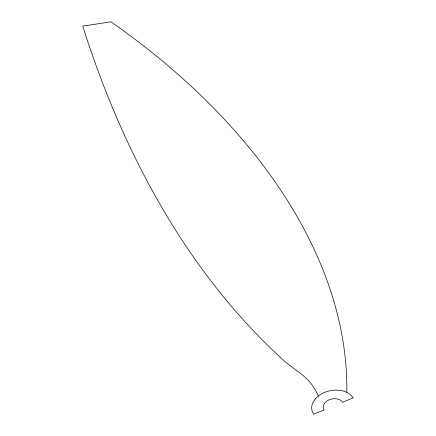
<?xml version="1.0" encoding="UTF-8"?>
<svg xmlns="http://www.w3.org/2000/svg" width="436" height="436" viewBox="0 0 436 436"><rect width="100%" height="100%" fill="white"/><g stroke="black" fill="none" stroke-linecap="round" stroke-linejoin="round"><path stroke-width="0.65" d="M346.822 392.438A638.435 406.832 16.4 0 0 110.989 21.8L82.715 26.122C122.549 151.712 186.772 272.985 285.553 362.12L300.889 373.772A81.025 57.41 -5.4 0 1 318.285 396.193M315.642 398.482L312.988 402.357A21.882 15.429 -10.7 0 0 313.669 414.2L324.139 409.867A10.219 7.205 -10.7 0 1 329.24 399.752A10.219 7.205 -10.7 0 1 342.636 402.221L353.285 397.817L350.37 394.575L346.255 392.1A21.882 15.429 -10.7 0 0 319.539 395.109L315.642 398.482"/></g></svg>
